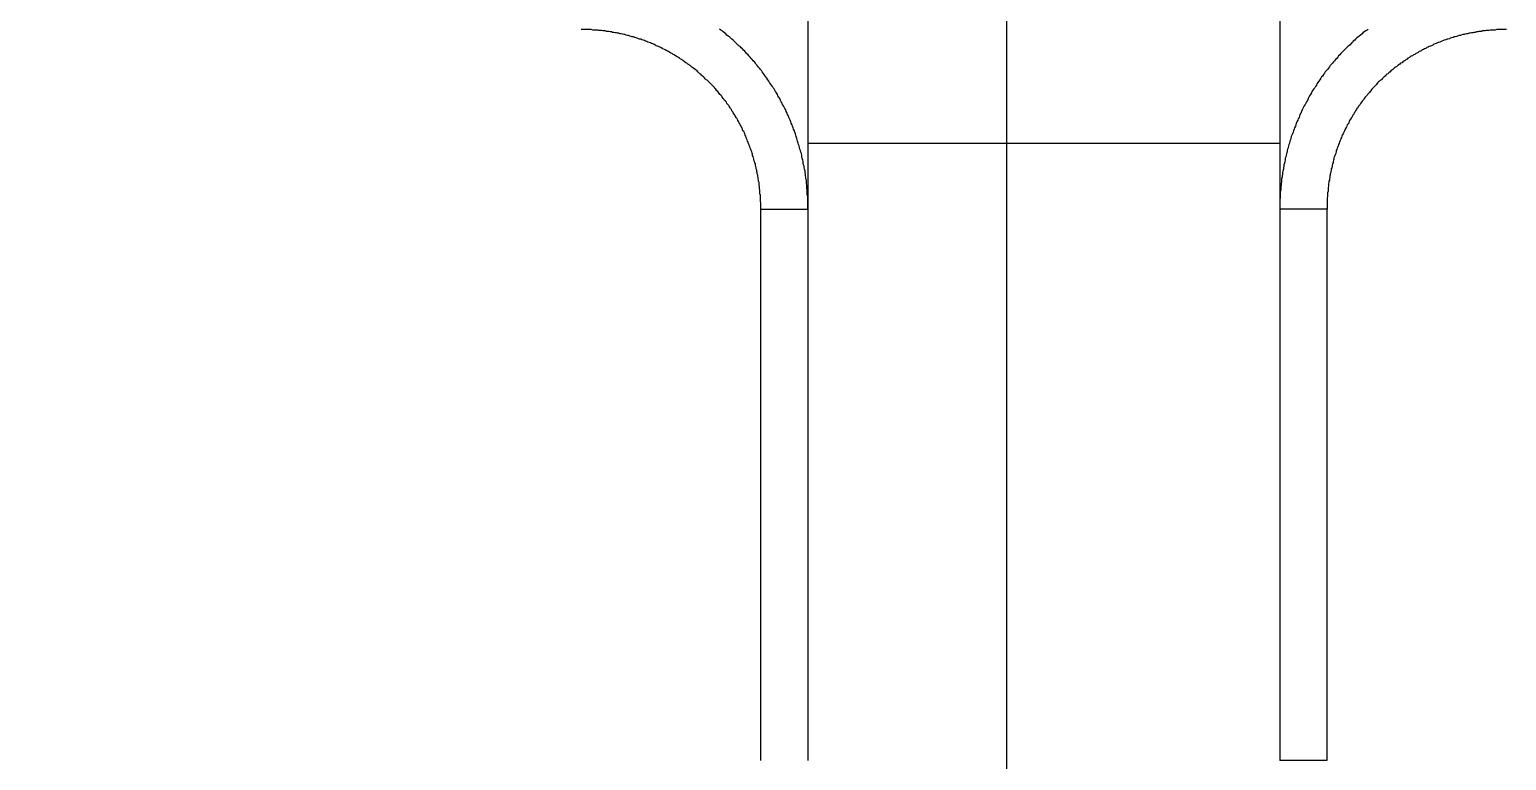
# Model space of a CAD drawing. Header units: millimetres. Extents: x 0 to 5600, y -67 to 2530.
# Drawn here: x 4144.006 to 4147.22, y 984.967 to 986.558 of the extents above; entities that cross this region are included whole.
import ezdxf
from ezdxf.lldxf.tags import DXFTag

# ---------------------------------------------------------------- set-up
doc = ezdxf.new("R2010")
doc.units = ezdxf.units.MM
doc.layers.add('내부선 및 부속', color=4, linetype='Continuous')
doc.layers.add('중심선', color=1, linetype='DASHED')
tags = doc.linetypes.add('DASHDOT', pattern=[70, 31, -13, 13, -13]).pattern_tags.tags
tags[10:11] = [DXFTag(74, 4), DXFTag(75, 0), DXFTag(340, '0'), DXFTag(46, 0.0), DXFTag(50, 0.0), DXFTag(44, 0.0), DXFTag(45, 0.0)]
tags[8:9] = [DXFTag(74, 4), DXFTag(75, 0), DXFTag(340, '0'), DXFTag(46, 0.0), DXFTag(50, 0.0), DXFTag(44, 0.0), DXFTag(45, 0.0)]
tags[6:7] = [DXFTag(74, 4), DXFTag(75, 0), DXFTag(340, '0'), DXFTag(46, 0.0), DXFTag(50, 0.0), DXFTag(44, 0.0), DXFTag(45, 0.0)]
tags[4:5] = [DXFTag(74, 4), DXFTag(75, 0), DXFTag(340, '0'), DXFTag(46, 0.0), DXFTag(50, 0.0), DXFTag(44, 0.0), DXFTag(45, 0.0)]
tags = doc.linetypes.add('DASHED', pattern=[25.72, 12.86, -12.86]).pattern_tags.tags
tags[6:7] = [DXFTag(74, 4), DXFTag(75, 0), DXFTag(340, '0'), DXFTag(46, 0.0), DXFTag(50, 0.0), DXFTag(44, 0.0), DXFTag(45, 0.0)]
tags[4:5] = [DXFTag(74, 4), DXFTag(75, 0), DXFTag(340, '0'), DXFTag(46, 0.0), DXFTag(50, 0.0), DXFTag(44, 0.0), DXFTag(45, 0.0)]

msp = doc.modelspace()

# ---------------------------------------------------------------- linework, layer by layer
at = {"layer": '내부선 및 부속', "linetype": 'Continuous'}
for p, q in [((4145.7003, 989.3808), (4145.7003, 984.9666)), ((4146.7268, 989.3808), (4146.7268, 984.9666)), ((4145.7003, 986.3106), (4146.7268, 986.3106)), ((4145.5976, 984.9666), (4145.5976, 986.1669)), ((4145.5976, 986.1669), (4145.7003, 986.1669)), ((4146.8295, 986.1669), (4146.7268, 986.1669)), ((4146.8295, 986.1669), (4146.8295, 984.9666)), ((4146.8295, 984.9666), (4146.7268, 984.9666))]:
    msp.add_line(p, q, dxfattribs=at)
at = {"layer": '내부선 및 부속', "linetype": 'Continuous', "flags": 128}
for points in [[(4145.5978, 986.1665), (4145.5978, 986.1695), (4145.5978, 986.1725), (4145.5978, 986.1755), (4145.5978, 986.1775), (4145.5978, 986.1805), (4145.5968, 986.1835), (4145.5968, 986.1865), (4145.5968, 986.1885), (4145.5968, 986.1915), (4145.5968, 986.1945), (4145.5968, 986.1975), (4145.5958, 986.1995), (4145.5958, 986.2025), (4145.5958, 986.2055), (4145.5958, 986.2085), (4145.5948, 986.2105), (4145.5948, 986.2135), (4145.5948, 986.2165), (4145.5938, 986.2185), (4145.5938, 986.2215), (4145.5938, 986.2245), (4145.5928, 986.2275), (4145.5928, 986.2295), (4145.5918, 986.2325), (4145.5918, 986.2355), (4145.5908, 986.2385), (4145.5908, 986.2405), (4145.5898, 986.2435), (4145.5898, 986.2465), (4145.5888, 986.2485), (4145.5888, 986.2515), (4145.5878, 986.2545), (4145.5878, 986.2565), (4145.5868, 986.2595), (4145.5858, 986.2625), (4145.5858, 986.2655), (4145.5848, 986.2675), (4145.5838, 986.2705), (4145.5828, 986.2735), (4145.5828, 986.2755), (4145.5818, 986.2785), (4145.5808, 986.2815), (4145.5798, 986.2835), (4145.5798, 986.2865), (4145.5788, 986.2885), (4145.5778, 986.2915), (4145.5768, 986.2945), (4145.5758, 986.2965), (4145.5748, 986.2995), (4145.5738, 986.3025), (4145.5728, 986.3045), (4145.5718, 986.3075), (4145.5708, 986.3095), (4145.5698, 986.3125), (4145.5688, 986.3145), (4145.5678, 986.3175), (4145.5668, 986.3205), (4145.5658, 986.3225), (4145.5648, 986.3255), (4145.5638, 986.3275), (4145.5628, 986.3305), (4145.5618, 986.3325), (4145.5608, 986.3355), (4145.5588, 986.3375), (4145.5578, 986.3405), (4145.5568, 986.3425), (4145.5558, 986.3455), (4145.5548, 986.3475), (4145.5528, 986.3505), (4145.5518, 986.3525), (4145.5508, 986.3545), (4145.5488, 986.3575), (4145.5478, 986.3595), (4145.5468, 986.3625), (4145.5448, 986.3645), (4145.5438, 986.3665), (4145.5418, 986.3695), (4145.5408, 986.3715), (4145.5398, 986.3735), (4145.5378, 986.3765), (4145.5368, 986.3785), (4145.5348, 986.3805), (4145.5338, 986.3835), (4145.5318, 986.3855), (4145.5308, 986.3875), (4145.5288, 986.3905), (4145.5278, 986.3925), (4145.5258, 986.3945), (4145.5238, 986.3965), (4145.5228, 986.3995), (4145.5208, 986.4015), (4145.5188, 986.4035), (4145.5178, 986.4055), (4145.5158, 986.4075), (4145.5138, 986.4105), (4145.5128, 986.4125), (4145.5108, 986.4145), (4145.5088, 986.4165), (4145.5068, 986.4185), (4145.5058, 986.4205), (4145.5058, 986.4205), (4145.5038, 986.4225), (4145.5018, 986.4245), (4145.4998, 986.4275), (4145.4978, 986.4295), (4145.4968, 986.4315), (4145.4948, 986.4335), (4145.4928, 986.4355), (4145.4908, 986.4375), (4145.4888, 986.4395), (4145.4868, 986.4415), (4145.4848, 986.4435), (4145.4828, 986.4455), (4145.4808, 986.4475), (4145.4788, 986.4485), (4145.4768, 986.4505), (4145.4748, 986.4525), (4145.4728, 986.4545), (4145.4708, 986.4565), (4145.4688, 986.4585), (4145.4668, 986.4605), (4145.4648, 986.4615), (4145.4628, 986.4635), (4145.4608, 986.4655), (4145.4588, 986.4675), (4145.4568, 986.4695), (4145.4548, 986.4705), (4145.4518, 986.4725), (4145.4498, 986.4745), (4145.4478, 986.4755), (4145.4458, 986.4775), (4145.4438, 986.4795), (4145.4408, 986.4805), (4145.4388, 986.4825), (4145.4368, 986.4845), (4145.4348, 986.4855), (4145.4318, 986.4875), (4145.4298, 986.4885), (4145.4278, 986.4905), (4145.4258, 986.4925), (4145.4228, 986.4935), (4145.4208, 986.4955), (4145.4188, 986.4965), (4145.4158, 986.4985), (4145.4138, 986.4995), (4145.4118, 986.5005), (4145.4088, 986.5025), (4145.4068, 986.5035), (4145.4048, 986.5055), (4145.4018, 986.5065), (4145.3998, 986.5075), (4145.3968, 986.5095), (4145.3948, 986.5105), (4145.3928, 986.5115), (4145.3898, 986.5135), (4145.3878, 986.5145), (4145.3848, 986.5155), (4145.3828, 986.5165), (4145.3798, 986.5185), (4145.3778, 986.5195), (4145.3748, 986.5205), (4145.3728, 986.5215), (4145.3698, 986.5225), (4145.3678, 986.5235), (4145.3648, 986.5255), (4145.3628, 986.5265), (4145.3598, 986.5275), (4145.3578, 986.5285), (4145.3548, 986.5295), (4145.3518, 986.5305), (4145.3498, 986.5315), (4145.3468, 986.5325), (4145.3448, 986.5335), (4145.3418, 986.5345), (4145.3388, 986.5355), (4145.3368, 986.5365), (4145.3338, 986.5365), (4145.3318, 986.5375), (4145.3288, 986.5385), (4145.3258, 986.5395), (4145.3238, 986.5405), (4145.3208, 986.5415), (4145.3178, 986.5415), (4145.3158, 986.5425), (4145.3128, 986.5435), (4145.3098, 986.5445), (4145.3078, 986.5445), (4145.3048, 986.5455), (4145.3018, 986.5465), (4145.2998, 986.5465), (4145.2968, 986.5475), (4145.2938, 986.5485), (4145.2918, 986.5485), (4145.2888, 986.5495), (4145.2858, 986.5495), (4145.2838, 986.5505), (4145.2808, 986.5505), (4145.2778, 986.5515), (4145.2748, 986.5515), (4145.2728, 986.5525), (4145.2698, 986.5525), (4145.2698, 986.5525), (4145.2668, 986.5535), (4145.2648, 986.5535), (4145.2618, 986.5535), (4145.2588, 986.5545), (4145.2558, 986.5545), (4145.2538, 986.5545), (4145.2508, 986.5555), (4145.2478, 986.5555), (4145.2448, 986.5555), (4145.2428, 986.5565), (4145.2398, 986.5565), (4145.2368, 986.5565), (4145.2338, 986.5565), (4145.2318, 986.5565), (4145.2288, 986.5575), (4145.2258, 986.5575), (4145.2228, 986.5575), (4145.2208, 986.5575), (4145.2178, 986.5575), (4145.2148, 986.5575), (4145.2118, 986.5575), (4145.2098, 986.5575), (4145.2068, 986.5575), (4145.2068, 986.5575)], [(4145.6998, 986.1665), (4145.6998, 986.1705), (4145.6998, 986.1735), (4145.6998, 986.1775), (4145.6998, 986.1805), (4145.6998, 986.1845), (4145.6998, 986.1875), (4145.6998, 986.1915), (4145.6998, 986.1945), (4145.6988, 986.1985), (4145.6988, 986.2015), (4145.6988, 986.2045), (4145.6988, 986.2085), (4145.6978, 986.2115), (4145.6978, 986.2155), (4145.6978, 986.2185), (4145.6968, 986.2225), (4145.6968, 986.2255), (4145.6968, 986.2295), (4145.6958, 986.2325), (4145.6958, 986.2365), (4145.6948, 986.2395), (4145.6948, 986.2425), (4145.6938, 986.2465), (4145.6938, 986.2495), (4145.6928, 986.2535), (4145.6918, 986.2565), (4145.6918, 986.2605), (4145.6908, 986.2635), (4145.6898, 986.2665), (4145.6898, 986.2705), (4145.6888, 986.2735), (4145.6878, 986.2775), (4145.6868, 986.2805), (4145.6868, 986.2835), (4145.6858, 986.2875), (4145.6848, 986.2905), (4145.6838, 986.2945), (4145.6828, 986.2975), (4145.6818, 986.3005), (4145.6808, 986.3045), (4145.6798, 986.3075), (4145.6788, 986.3105), (4145.6778, 986.3145), (4145.6768, 986.3175), (4145.6758, 986.3205), (4145.6748, 986.3245), (4145.6738, 986.3275), (4145.6728, 986.3305), (4145.6718, 986.3345), (4145.6708, 986.3375), (4145.6688, 986.3405), (4145.6678, 986.3435), (4145.6668, 986.3475), (4145.6658, 986.3505), (4145.6638, 986.3535), (4145.6628, 986.3565), (4145.6618, 986.3605), (4145.6598, 986.3635), (4145.6588, 986.3665), (4145.6578, 986.3695), (4145.6558, 986.3725), (4145.6548, 986.3755), (4145.6528, 986.3795), (4145.6518, 986.3825), (4145.6498, 986.3855), (4145.6488, 986.3885), (4145.6468, 986.3915), (4145.6448, 986.3945), (4145.6438, 986.3975), (4145.6418, 986.4005), (4145.6408, 986.4035), (4145.6388, 986.4075), (4145.6368, 986.4105), (4145.6348, 986.4135), (4145.6338, 986.4165), (4145.6318, 986.4195), (4145.6298, 986.4225), (4145.6278, 986.4255), (4145.6268, 986.4285), (4145.6248, 986.4305), (4145.6228, 986.4335), (4145.6208, 986.4365), (4145.6188, 986.4395), (4145.6168, 986.4425), (4145.6148, 986.4455), (4145.6128, 986.4485), (4145.6108, 986.4515), (4145.6088, 986.4545), (4145.6068, 986.4565), (4145.6048, 986.4595), (4145.6028, 986.4625), (4145.6008, 986.4655), (4145.5988, 986.4685), (4145.5968, 986.4705), (4145.5948, 986.4735), (4145.5918, 986.4765), (4145.5898, 986.4795), (4145.5878, 986.4815), (4145.5858, 986.4845), (4145.5838, 986.4875), (4145.5838, 986.4875), (4145.5808, 986.4895), (4145.5788, 986.4925), (4145.5768, 986.4945), (4145.5748, 986.4975), (4145.5718, 986.5005), (4145.5698, 986.5025), (4145.5668, 986.5055), (4145.5648, 986.5075), (4145.5628, 986.5105), (4145.5598, 986.5125), (4145.5578, 986.5155), (4145.5548, 986.5175), (4145.5528, 986.5205), (4145.5498, 986.5225), (4145.5478, 986.5245), (4145.5448, 986.5275), (4145.5428, 986.5295), (4145.5398, 986.5325), (4145.5378, 986.5345), (4145.5348, 986.5365), (4145.5318, 986.5395), (4145.5298, 986.5415), (4145.5268, 986.5435), (4145.5238, 986.5455), (4145.5218, 986.5485), (4145.5188, 986.5505), (4145.5158, 986.5525), (4145.5138, 986.5545), (4145.5108, 986.5565), (4145.5078, 986.5585)], [(4146.9188, 986.5585), (4146.9168, 986.5565), (4146.9138, 986.5545), (4146.9108, 986.5525), (4146.9078, 986.5505), (4146.9058, 986.5485), (4146.9028, 986.5455), (4146.8998, 986.5435), (4146.8998, 986.5435), (4146.8978, 986.5415), (4146.8948, 986.5395), (4146.8918, 986.5365), (4146.8898, 986.5345), (4146.8868, 986.5325), (4146.8848, 986.5295), (4146.8818, 986.5275), (4146.8798, 986.5245), (4146.8768, 986.5225), (4146.8748, 986.5205), (4146.8718, 986.5175), (4146.8698, 986.5155), (4146.8668, 986.5125), (4146.8648, 986.5105), (4146.8618, 986.5075), (4146.8598, 986.5055), (4146.8578, 986.5025), (4146.8548, 986.5005), (4146.8528, 986.4975), (4146.8508, 986.4945), (4146.8478, 986.4925), (4146.8458, 986.4895), (4146.8438, 986.4875), (4146.8418, 986.4845), (4146.8388, 986.4815), (4146.8368, 986.4795), (4146.8348, 986.4765), (4146.8328, 986.4735), (4146.8308, 986.4705), (4146.8288, 986.4685), (4146.8258, 986.4655), (4146.8238, 986.4625), (4146.8218, 986.4595), (4146.8198, 986.4565), (4146.8178, 986.4545), (4146.8158, 986.4515), (4146.8138, 986.4485), (4146.8118, 986.4455), (4146.8098, 986.4425), (4146.8078, 986.4395), (4146.8068, 986.4365), (4146.8048, 986.4335), (4146.8028, 986.4305), (4146.8008, 986.4285), (4146.7988, 986.4255), (4146.7968, 986.4225), (4146.7958, 986.4195), (4146.7938, 986.4165), (4146.7918, 986.4135), (4146.7898, 986.4105), (4146.7888, 986.4075), (4146.7868, 986.4035), (4146.7848, 986.4005), (4146.7838, 986.3975), (4146.7818, 986.3945), (4146.7798, 986.3915), (4146.7788, 986.3885), (4146.7768, 986.3855), (4146.7758, 986.3825), (4146.7738, 986.3795), (4146.7728, 986.3755), (4146.7708, 986.3725), (4146.7698, 986.3695), (4146.7688, 986.3665), (4146.7668, 986.3635), (4146.7658, 986.3605), (4146.7638, 986.3565), (4146.7628, 986.3535), (4146.7618, 986.3505), (4146.7608, 986.3475), (4146.7588, 986.3435), (4146.7578, 986.3405), (4146.7568, 986.3375), (4146.7558, 986.3345), (4146.7548, 986.3305), (4146.7528, 986.3275), (4146.7518, 986.3245), (4146.7508, 986.3205), (4146.7498, 986.3175), (4146.7488, 986.3145), (4146.7478, 986.3105), (4146.7468, 986.3075), (4146.7458, 986.3045), (4146.7448, 986.3005), (4146.7438, 986.2975), (4146.7428, 986.2945), (4146.7428, 986.2905), (4146.7418, 986.2875), (4146.7408, 986.2835), (4146.7398, 986.2805), (4146.7388, 986.2775), (4146.7388, 986.2735), (4146.7378, 986.2705), (4146.7368, 986.2665), (4146.7358, 986.2635), (4146.7358, 986.2605), (4146.7348, 986.2565), (4146.7348, 986.2535), (4146.7338, 986.2495), (4146.7328, 986.2465), (4146.7328, 986.2465), (4146.7328, 986.2425), (4146.7318, 986.2395), (4146.7318, 986.2365), (4146.7308, 986.2325), (4146.7308, 986.2295), (4146.7308, 986.2255), (4146.7298, 986.2225), (4146.7298, 986.2185), (4146.7288, 986.2155), (4146.7288, 986.2115), (4146.7288, 986.2085), (4146.7278, 986.2045), (4146.7278, 986.2015), (4146.7278, 986.1985), (4146.7278, 986.1945), (4146.7278, 986.1915), (4146.7268, 986.1875), (4146.7268, 986.1845), (4146.7268, 986.1805), (4146.7268, 986.1775), (4146.7268, 986.1735), (4146.7268, 986.1705), (4146.7268, 986.1665), (4146.7268, 986.1665)], [(4147.2198, 986.5575), (4147.2178, 986.5575), (4147.2148, 986.5575), (4147.2118, 986.5575), (4147.2098, 986.5575), (4147.2068, 986.5575), (4147.2038, 986.5575), (4147.2008, 986.5575), (4147.1988, 986.5575), (4147.1958, 986.5565), (4147.1928, 986.5565), (4147.1898, 986.5565), (4147.1878, 986.5565), (4147.1848, 986.5565), (4147.1818, 986.5555), (4147.1788, 986.5555), (4147.1768, 986.5555), (4147.1738, 986.5545), (4147.1708, 986.5545), (4147.1678, 986.5545), (4147.1658, 986.5535), (4147.1628, 986.5535), (4147.1598, 986.5535), (4147.1578, 986.5525), (4147.1548, 986.5525), (4147.1518, 986.5515), (4147.1488, 986.5515), (4147.1468, 986.5505), (4147.1438, 986.5505), (4147.1408, 986.5495), (4147.1388, 986.5495), (4147.1358, 986.5485), (4147.1328, 986.5485), (4147.1298, 986.5475), (4147.1278, 986.5465), (4147.1248, 986.5465), (4147.1218, 986.5455), (4147.1198, 986.5445), (4147.1168, 986.5445), (4147.1138, 986.5435), (4147.1118, 986.5425), (4147.1088, 986.5415), (4147.1058, 986.5415), (4147.1038, 986.5405), (4147.1008, 986.5395), (4147.0978, 986.5385), (4147.0958, 986.5375), (4147.0928, 986.5365), (4147.0908, 986.5365), (4147.0878, 986.5355), (4147.0848, 986.5345), (4147.0828, 986.5335), (4147.0798, 986.5325), (4147.0778, 986.5315), (4147.0748, 986.5305), (4147.0718, 986.5295), (4147.0698, 986.5285), (4147.0668, 986.5275), (4147.0648, 986.5265), (4147.0618, 986.5255), (4147.0598, 986.5235), (4147.0568, 986.5225), (4147.0548, 986.5215), (4147.0518, 986.5205), (4147.0498, 986.5195), (4147.0468, 986.5185), (4147.0448, 986.5165), (4147.0418, 986.5155), (4147.0398, 986.5145), (4147.0368, 986.5135), (4147.0348, 986.5115), (4147.0328, 986.5105), (4147.0298, 986.5095), (4147.0278, 986.5075), (4147.0248, 986.5065), (4147.0228, 986.5055), (4147.0208, 986.5035), (4147.0178, 986.5025), (4147.0158, 986.5005), (4147.0128, 986.4995), (4147.0108, 986.4985), (4147.0088, 986.4965), (4147.0058, 986.4955), (4147.0038, 986.4935), (4147.0018, 986.4925), (4146.9998, 986.4905), (4146.9968, 986.4885), (4146.9948, 986.4875), (4146.9928, 986.4855), (4146.9898, 986.4845), (4146.9878, 986.4825), (4146.9858, 986.4805), (4146.9838, 986.4795), (4146.9818, 986.4775), (4146.9788, 986.4755), (4146.9768, 986.4745), (4146.9748, 986.4725), (4146.9728, 986.4705), (4146.9708, 986.4695), (4146.9688, 986.4675), (4146.9668, 986.4655), (4146.9668, 986.4655), (4146.9638, 986.4635), (4146.9618, 986.4615), (4146.9598, 986.4605), (4146.9578, 986.4585), (4146.9558, 986.4565), (4146.9538, 986.4545), (4146.9518, 986.4525), (4146.9498, 986.4505), (4146.9478, 986.4485), (4146.9458, 986.4475), (4146.9438, 986.4455), (4146.9418, 986.4435), (4146.9398, 986.4415), (4146.9378, 986.4395), (4146.9368, 986.4375), (4146.9348, 986.4355), (4146.9328, 986.4335), (4146.9308, 986.4315), (4146.9288, 986.4295), (4146.9268, 986.4275), (4146.9248, 986.4245), (4146.9238, 986.4225), (4146.9218, 986.4205), (4146.9198, 986.4185), (4146.9178, 986.4165), (4146.9168, 986.4145), (4146.9148, 986.4125), (4146.9128, 986.4105), (4146.9108, 986.4075), (4146.9098, 986.4055), (4146.9078, 986.4035), (4146.9058, 986.4015), (4146.9048, 986.3995), (4146.9028, 986.3965), (4146.9018, 986.3945), (4146.8998, 986.3925), (4146.8978, 986.3905), (4146.8968, 986.3875), (4146.8948, 986.3855), (4146.8938, 986.3835), (4146.8918, 986.3805), (4146.8908, 986.3785), (4146.8888, 986.3765), (4146.8878, 986.3735), (4146.8858, 986.3715), (4146.8848, 986.3695), (4146.8838, 986.3665), (4146.8818, 986.3645), (4146.8808, 986.3625), (4146.8788, 986.3595), (4146.8778, 986.3575), (4146.8768, 986.3545), (4146.8758, 986.3525), (4146.8738, 986.3505), (4146.8728, 986.3475), (4146.8718, 986.3455), (4146.8698, 986.3425), (4146.8688, 986.3405), (4146.8678, 986.3375), (4146.8668, 986.3355), (4146.8658, 986.3325), (4146.8648, 986.3305), (4146.8628, 986.3275), (4146.8618, 986.3255), (4146.8608, 986.3225), (4146.8598, 986.3205), (4146.8588, 986.3175), (4146.8578, 986.3145), (4146.8568, 986.3125), (4146.8558, 986.3095), (4146.8548, 986.3075), (4146.8538, 986.3045), (4146.8528, 986.3025), (4146.8518, 986.2995), (4146.8508, 986.2965), (4146.8498, 986.2945), (4146.8498, 986.2915), (4146.8488, 986.2885), (4146.8478, 986.2865), (4146.8468, 986.2835), (4146.8458, 986.2815), (4146.8448, 986.2785), (4146.8448, 986.2755), (4146.8438, 986.2735), (4146.8428, 986.2705), (4146.8428, 986.2675), (4146.8418, 986.2655), (4146.8408, 986.2625), (4146.8408, 986.2595), (4146.8398, 986.2565), (4146.8388, 986.2545), (4146.8388, 986.2515), (4146.8378, 986.2485), (4146.8378, 986.2465), (4146.8368, 986.2435), (4146.8368, 986.2405), (4146.8358, 986.2385), (4146.8358, 986.2355), (4146.8348, 986.2325), (4146.8348, 986.2295), (4146.8348, 986.2295), (4146.8338, 986.2275), (4146.8338, 986.2245), (4146.8328, 986.2215), (4146.8328, 986.2185), (4146.8328, 986.2165), (4146.8318, 986.2135), (4146.8318, 986.2105), (4146.8318, 986.2085), (4146.8318, 986.2055), (4146.8308, 986.2025), (4146.8308, 986.1995), (4146.8308, 986.1975), (4146.8308, 986.1945), (4146.8298, 986.1915), (4146.8298, 986.1885), (4146.8298, 986.1865), (4146.8298, 986.1835), (4146.8298, 986.1805), (4146.8298, 986.1775), (4146.8298, 986.1755), (4146.8298, 986.1725), (4146.8298, 986.1695), (4146.8298, 986.1665), (4146.8298, 986.1665)]]:
    msp.add_lwpolyline(points, dxfattribs=at)
at = {"layer": '내부선 및 부속', "linetype": 'Continuous'}
for radius in [4.3115, 4.1575]:
    msp.add_circle((4146.2136, 987.1737), radius, dxfattribs=at)
at = {"layer": '중심선', "linetype": 'DASHDOT'}
msp.add_line((4146.1328, 635.2008), (4146.1328, 1083.2862), dxfattribs=at)

doc.saveas('drawing.dxf')
